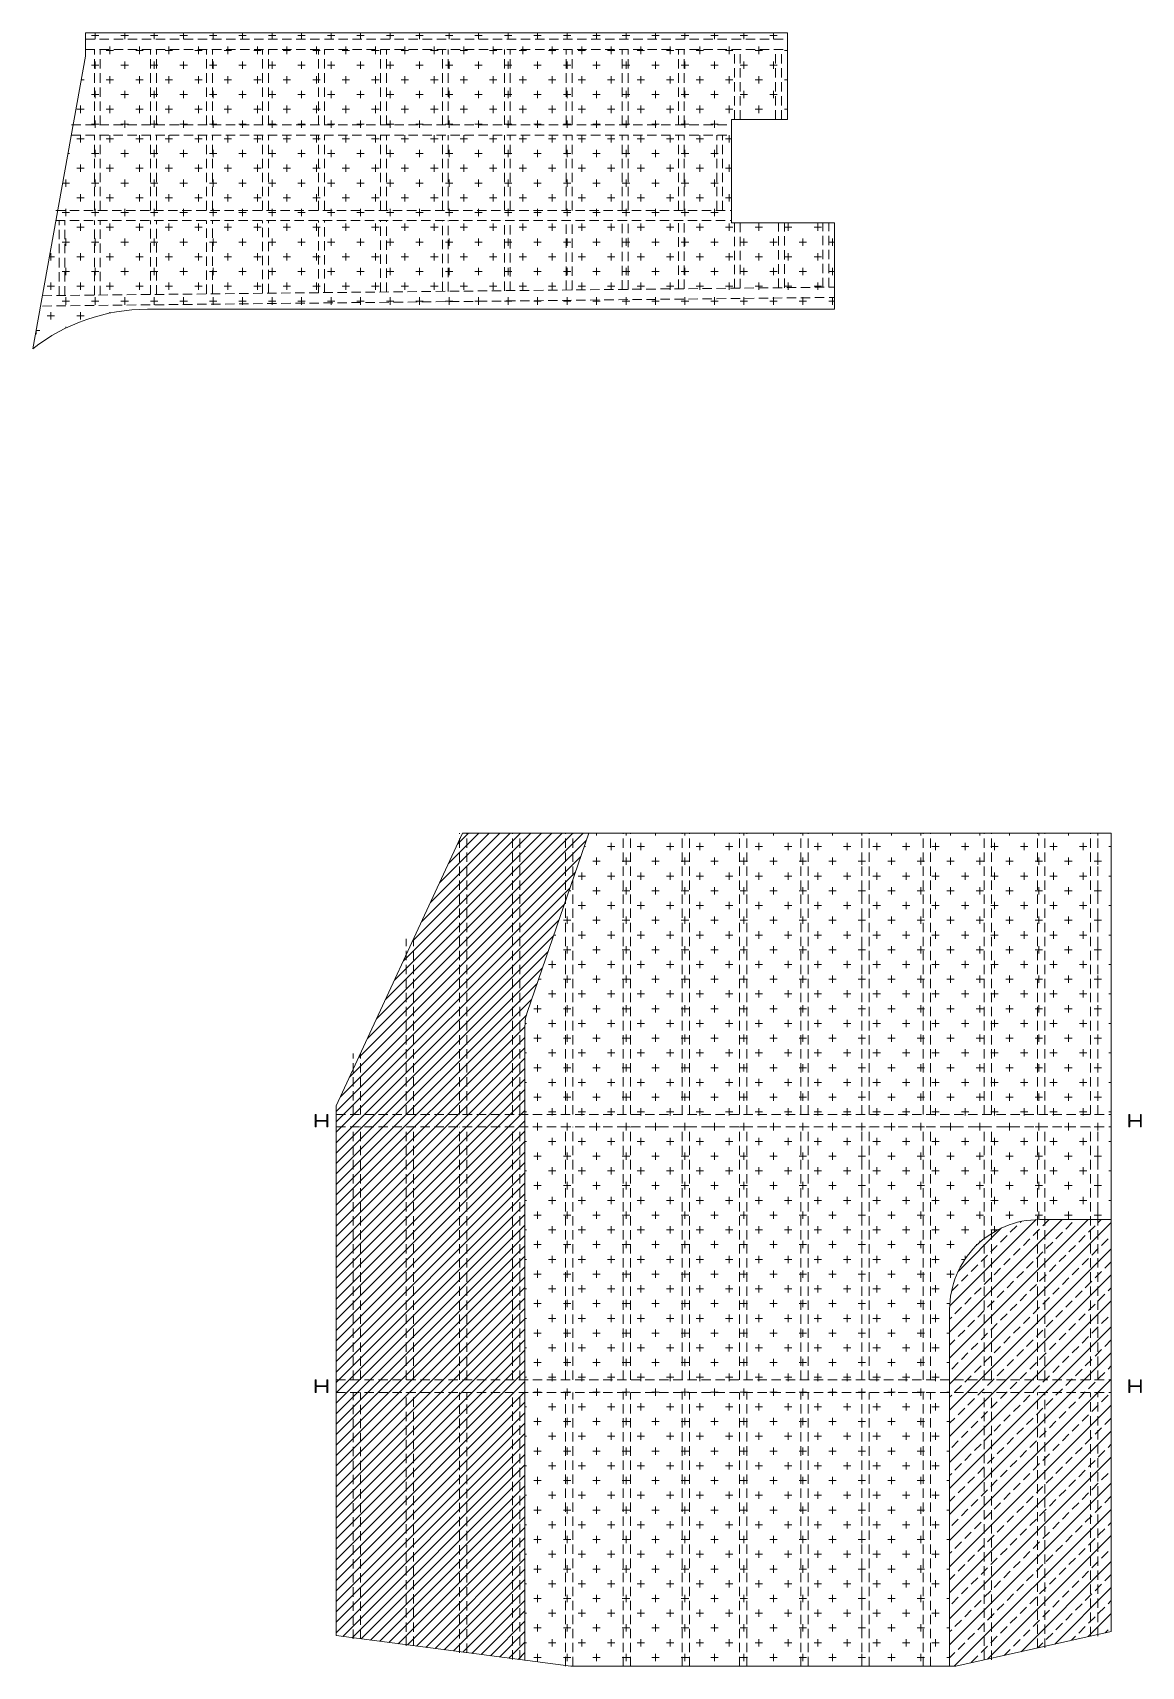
# Model space of a CAD drawing. Header units: millimetres. Extents: x 96006 to 133600, y 9700 to 65100.
import ezdxf

# ---------------------------------------------------------------- set-up
doc = ezdxf.new("R2010")
doc.units = ezdxf.units.MM
doc.header["$MEASUREMENT"] = 0
doc.linetypes.add('HIDDEN2', pattern=[4.7625, 3.175, -1.5875])
doc.layers.get('0').update_dxf_attribs({"linetype": 'CONTINUOUS'})
for name, color, linetype, lineweight in [('NDC_S-BEAM-STEL', 30, 'HIDDEN2', 18), ('NDC_S_ENG TEXT', 2, 'CONTINUOUS', 20), ('NDC_S_HATCH MATERIAL', 8, 'CONTINUOUS', 13), ('NDC_S_SLAB', 2, 'CONTINUOUS', 20)]:
    doc.layers.add(name, color=color, linetype=linetype, lineweight=lineweight)

# ---------------------------------------------------------------- blocks, each defined once
blk = doc.blocks.new('*U373')
for p, q in [((185, 390), (0, 390)), ((185, 30), (0, 30)), ((200, 375), (200, 45)), ((220, 375), (220, 45)), ((235, 390), (420, 390)), ((235, 30), (420, 30))]:
    blk.add_line(p, q)
for points in [[(420, 390), (420, 420), (0, 420), (0, 390)], [(0, 30), (0, 0), (420, 0), (420, 30)]]:
    blk.add_lwpolyline(points)
for centre, start, end in [((185, 375), 360, 450), ((185, 45), 270, 360), ((235, 375), 90, 180), ((235, 45), 180, 270)]:
    blk.add_arc(centre, 15, start, end)

msp = doc.modelspace()

# ---------------------------------------------------------------- hatches: boundary and pattern name
at = {"layer": 'NDC_S_HATCH MATERIAL'}
h = msp.add_hatch(dxfattribs=at)
h.set_pattern_fill('CROSS', color=256, scale=2000)
edge = h.paths.add_edge_path()
edge.add_arc((99896, 49400), 6320, 90, 127.9725)
edge.add_line((96008, 54382), (97800, 64300))
edge.add_line((97800, 64300), (97800, 65100))
edge.add_line((97800, 65100), (121600, 65100))
edge.add_line((121600, 65100), (121600, 62150))
edge.add_line((121600, 62150), (119700, 62150))
edge.add_line((119700, 62150), (119700, 58650))
edge.add_line((119700, 58650), (123200, 58650))
edge.add_line((123200, 58650), (123200, 55720))
edge.add_line((123200, 55720), (99896, 55720))
h = msp.add_hatch(dxfattribs=at)
h.set_pattern_fill('ANSI31', color=256, scale=2000)
h.paths.add_polyline_path([(112700, 31415, -0.083094), (112782, 31903), (114864, 37950), (110586, 37950), (106300, 28705), (106300, 10741), (112700, 9903)])
h = msp.add_hatch(dxfattribs=at)
h.set_pattern_fill('CROSS', color=256, scale=2000)
h.paths.add_polyline_path([(127100, 21800, -0.414214), (130150, 24850), (132580, 24850), (132580, 37950), (114864, 37950), (112782, 31903, 0.083094), (112700, 31415), (112700, 9903), (114252, 9700), (127100, 9700)])
h = msp.add_hatch(dxfattribs=at)
h.set_pattern_fill('ANSI33', color=256, scale=2500)
h.paths.add_polyline_path([(132580, 24850), (130150, 24850, 0.414214), (127100, 21800), (127100, 9700), (127311, 9700), (132580, 10885)])

# ---------------------------------------------------------------- linework, layer by layer
at = {"layer": 'NDC_S-BEAM-STEL', "ltscale": 100}
for p, q in [((97800, 64875), (121600, 64875)), ((97800, 64525), (121600, 64525)), ((98100, 61975), (98100, 64525)), ((98300, 61975), (98300, 64525)), ((100000, 61975), (100000, 64525)), ((100200, 61975), (100200, 64525)), ((101900, 61975), (101900, 64525)), ((102100, 61975), (102100, 64525)), ((103800, 61975), (103800, 64525)), ((104000, 61975), (104000, 64525)), ((105700, 61975), (105700, 64525)), ((105900, 61975), (105900, 64525)), ((107800, 61975), (107800, 64525)), ((108000, 61975), (108000, 64525)), ((109900, 61975), (109900, 64525)), ((110100, 61975), (110100, 64525)), ((112000, 61975), (112000, 64525)), ((112200, 61975), (112200, 64525)), ((114100, 61975), (114100, 64525)), ((114300, 61975), (114300, 64525)), ((116000, 61975), (116000, 64525)), ((116200, 61975), (116200, 64525)), ((117900, 61975), (117900, 64525)), ((118100, 61975), (118100, 64525)), ((119800, 62150), (119800, 64525)), ((120000, 62150), (120000, 64525)), ((121200, 62150), (121200, 64525)), ((121400, 62150), (121400, 64525)), ((97317, 61975), (119700, 61975)), ((97317, 61625), (119700, 61625)), ((98100, 59075), (98100, 61625)), ((98300, 59075), (98300, 61625)), ((100000, 59075), (100000, 61625)), ((100200, 59075), (100200, 61625)), ((101900, 59075), (101900, 61625)), ((102100, 59075), (102100, 61625)), ((103800, 59075), (103800, 61625)), ((104000, 59075), (104000, 61625)), ((105700, 59075), (105700, 61625)), ((105900, 59075), (105900, 61625)), ((107800, 59075), (107800, 61625)), ((108000, 59075), (108000, 61625)), ((109900, 59075), (109900, 61625)), ((110100, 59075), (110100, 61625)), ((112000, 59075), (112000, 61625)), ((112200, 59075), (112200, 61625)), ((114100, 59075), (114100, 61625)), ((114300, 59075), (114300, 61625)), ((116000, 59075), (116000, 61625)), ((116200, 59075), (116200, 61625)), ((117900, 59075), (117900, 61625)), ((118100, 59075), (118100, 61625)), ((119200, 59075), (119200, 61625)), ((119400, 59075), (119400, 61625)), ((96792, 59075), (119700, 59075)), ((96792, 58725), (119700, 58725)), ((96900, 56189), (96900, 58725)), ((97100, 56189), (97100, 58725)), ((98100, 56200), (98100, 58725)), ((98300, 56200), (98300, 58725)), ((100000, 56220), (100000, 58725)), ((100200, 56220), (100200, 58725)), ((101900, 56241), (101900, 58725)), ((102100, 56241), (102100, 58725)), ((103800, 56262), (103800, 58725)), ((104000, 56262), (104000, 58725)), ((105700, 56282), (105700, 58725)), ((105900, 56282), (105900, 58725)), ((107800, 56305), (107800, 58725)), ((108000, 56305), (108000, 58725)), ((109900, 56328), (109900, 58725)), ((110100, 56328), (110100, 58725)), ((112000, 56350), (112000, 58725)), ((112200, 56350), (112200, 58725)), ((114100, 56373), (114100, 58725)), ((114300, 56373), (114300, 58725)), ((116000, 56394), (116000, 58725)), ((116200, 56394), (116200, 58725)), ((117900, 56414), (117900, 58725)), ((118100, 56414), (118100, 58725)), ((119800, 56435), (119800, 58650)), ((120000, 56435), (120000, 58650)), ((121300, 56451), (121300, 58650)), ((121500, 56451), (121500, 58650)), ((122800, 56466), (122800, 58650)), ((123000, 56466), (123000, 58650)), ((96337, 56181), (123201, 56472)), ((96341, 55831), (123205, 56122)), ((110475, 28410), (110475, 37950)), ((110725, 28410), (110725, 37950)), ((112275, 28410), (112275, 37950)), ((112525, 28410), (112525, 37950)), ((114075, 28410), (114075, 37950)), ((114325, 28410), (114325, 37950)), ((116025, 28410), (116025, 37950)), ((116275, 28410), (116275, 37950)), ((118025, 28410), (118025, 37950)), ((118275, 28410), (118275, 37950)), ((119975, 28410), (119975, 37950)), ((120225, 28410), (120225, 37950)), ((122050, 28410), (122050, 37950)), ((122300, 28410), (122300, 37950)), ((124125, 28410), (124125, 37950)), ((124375, 28410), (124375, 37950)), ((126200, 28410), (126200, 37950)), ((126450, 28410), (126450, 37950)), ((128275, 28410), (128275, 37950)), ((128525, 28410), (128525, 37950)), ((130075, 28410), (130075, 37950)), ((130325, 28410), (130325, 37950)), ((131875, 28410), (131875, 37950)), ((132125, 28410), (132125, 37950)), ((108675, 28410), (108675, 34367)), ((108925, 28410), (108925, 34367)), ((106875, 28410), (106875, 30484)), ((107125, 28410), (107125, 30484)), ((106300, 28410), (132580, 28410)), ((106300, 27990), (132580, 27990)), ((106875, 19410), (106875, 27990)), ((107125, 19410), (107125, 27990)), ((108675, 19410), (108675, 27990)), ((108925, 19410), (108925, 27990)), ((110475, 19410), (110475, 27990)), ((110725, 19410), (110725, 27990)), ((112275, 19410), (112275, 27990)), ((112525, 19410), (112525, 27990)), ((114075, 19410), (114075, 27990)), ((114325, 19410), (114325, 27990)), ((116025, 19410), (116025, 27990)), ((116275, 19410), (116275, 27990)), ((118025, 19410), (118025, 27990)), ((118275, 19410), (118275, 27990)), ((119975, 19410), (119975, 27990)), ((120225, 19410), (120225, 27990)), ((122050, 19410), (122050, 27990)), ((122300, 19410), (122300, 27990)), ((124125, 19410), (124125, 27990)), ((124375, 19410), (124375, 27990)), ((126200, 19410), (126200, 27990)), ((126450, 19410), (126450, 27990)), ((128275, 19410), (128275, 27990)), ((128525, 19410), (128525, 27990)), ((130075, 19410), (130075, 27990)), ((130325, 19410), (130325, 27990)), ((131875, 19410), (131875, 27990)), ((132125, 19410), (132125, 27990)), ((106300, 19410), (132580, 19410)), ((106300, 18990), (132580, 18990)), ((106875, 10633), (106875, 18990)), ((107125, 10633), (107125, 18990)), ((108675, 10398), (108675, 18990)), ((108925, 10398), (108925, 18990)), ((110475, 10162), (110475, 18990)), ((110725, 10162), (110725, 18990)), ((112275, 9926), (112275, 18990)), ((112525, 9926), (112525, 18990)), ((114075, 9700), (114075, 18990)), ((114325, 9700), (114325, 18990)), ((116025, 9700), (116025, 18990)), ((116275, 9700), (116275, 18990)), ((118025, 9700), (118025, 18990)), ((118275, 9700), (118275, 18990)), ((119975, 9700), (119975, 18990)), ((120225, 9700), (120225, 18990)), ((122050, 9700), (122050, 18990)), ((122300, 9700), (122300, 18990)), ((124125, 9700), (124125, 18990)), ((124375, 9700), (124375, 18990)), ((126200, 9700), (126200, 18990)), ((126450, 9700), (126450, 18990)), ((128275, 9917), (128275, 18990)), ((128525, 9917), (128525, 18990)), ((130075, 10322), (130075, 18990)), ((130325, 10322), (130325, 18990)), ((131875, 10726), (131875, 18990)), ((132125, 10726), (132125, 18990))]:
    msp.add_line(p, q, dxfattribs=at)
at = {"layer": 'NDC_S_SLAB'}
msp.add_lwpolyline([(99896, 55720, 0.167219), (96008, 54382), (97800, 64300), (97800, 65100), (121600, 65100), (121600, 62150), (119700, 62150), (119700, 58650), (123200, 58650), (123200, 55720)], format="xyb", close=True, dxfattribs=at)
msp.add_lwpolyline([(106300, 28705), (106300, 10741), (114252, 9700), (127311, 9700), (132580, 10885), (132580, 37950), (110586, 37950), (106300, 28705)], dxfattribs=at)
for points in [[(114864, 37950), (112782, 31903, 0.083094), (112700, 31415), (112700, 9903)], [(127100, 9700), (127100, 21800, -0.414214), (130150, 24850), (132580, 24850)]]:
    msp.add_lwpolyline(points, format="xyb", dxfattribs=at)

# ---------------------------------------------------------------- block references
at = {"layer": 'NDC_S_ENG TEXT', "rotation": 90}
for p in [(106010, 27990), (133600, 27990), (106010, 18990), (133600, 18990)]:
    msp.add_blockref('*U373', p, dxfattribs=at)

doc.saveas('drawing.dxf')
